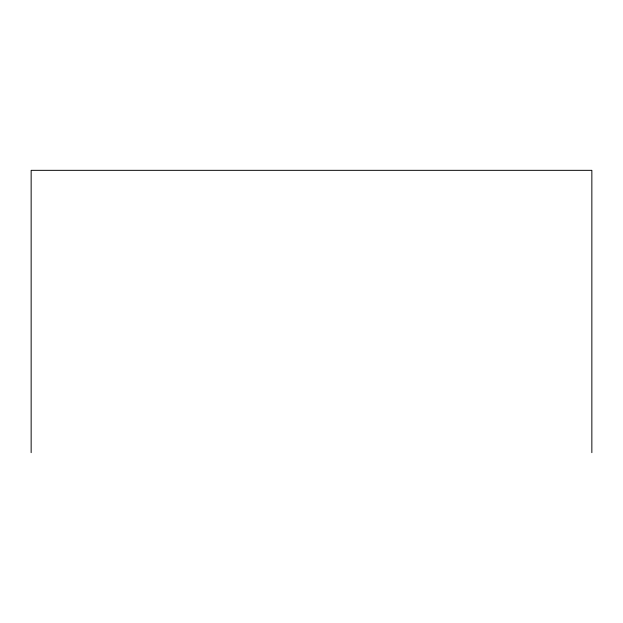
<?xml version="1.0" encoding="UTF-8"?>
<svg xmlns="http://www.w3.org/2000/svg" width="623" height="623" viewBox="0 0 623 623"><rect width="100%" height="100%" fill="white"/><g stroke="black" fill="none" stroke-linecap="round" stroke-linejoin="round"><path stroke-width="0.93" d="M591.85 452.664L591.85 170.336L31.15 170.336L31.15 452.664"/></g></svg>
